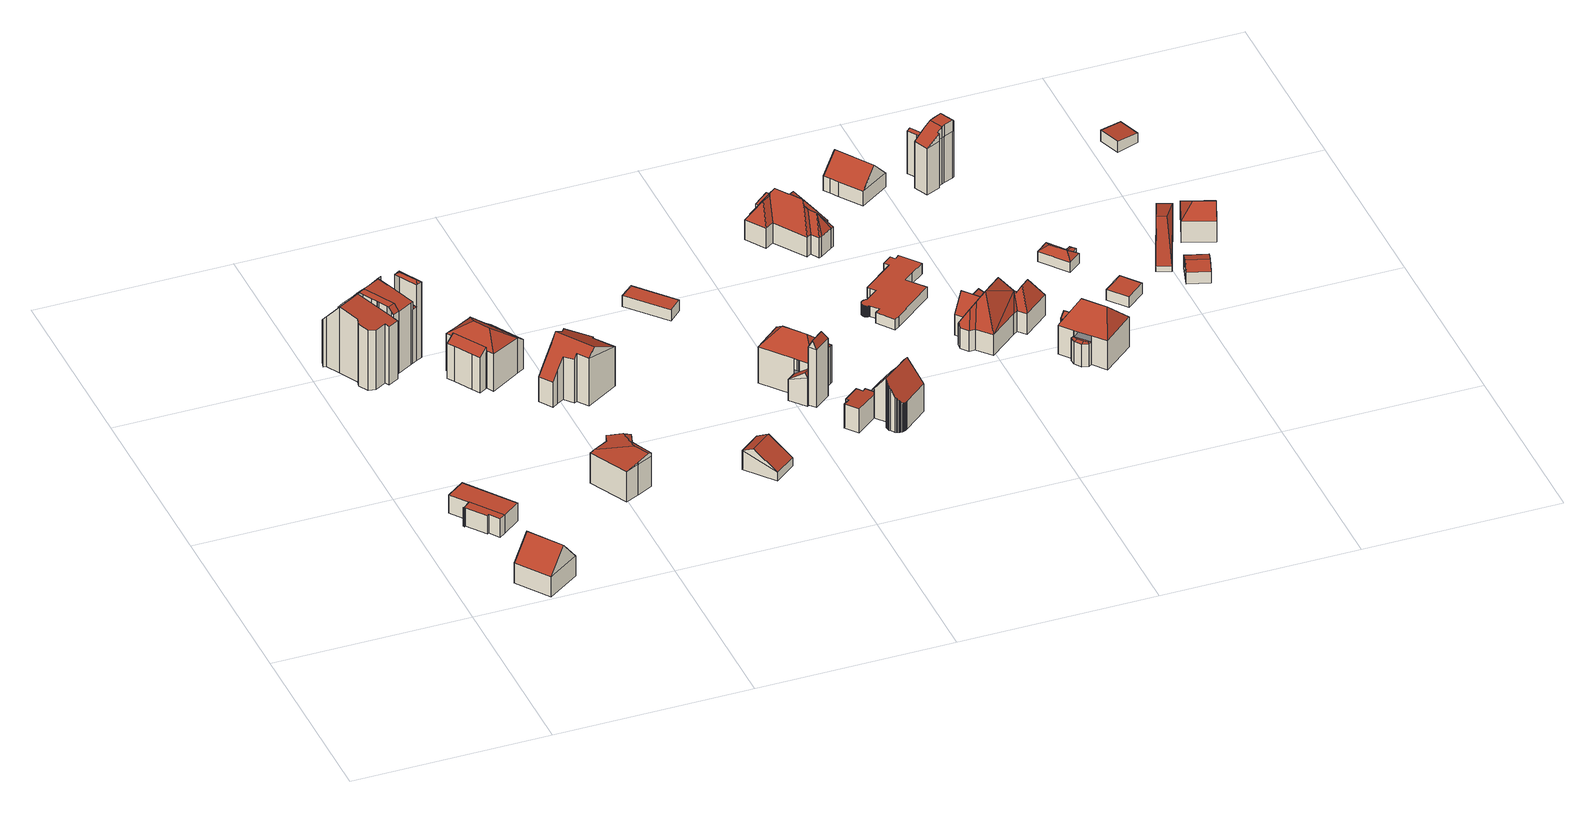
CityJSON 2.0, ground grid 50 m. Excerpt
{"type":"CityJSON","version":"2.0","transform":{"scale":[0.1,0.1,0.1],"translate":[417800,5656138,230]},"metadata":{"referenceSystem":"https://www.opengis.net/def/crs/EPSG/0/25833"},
"CityObjects":{
"building1":{"type":"Building","attributes":{"Dachtyp_tdc":"tdcGableRoof","Gemeindeschluessel":14612000,"Dachneigung":50.01,"QualitaetDacherkennung":74,"Geometrietyp2DReferenz":"3000","measuredHeight":11.68,"function":"31001_9998","roofType":"3100"},"geometry":[{"type":"Solid","lod":"2","boundaries":[[[[0,1,2,3]],[[1,4,5,2]],[[4,6,7,5]],[[6,0,3,7]],[[4,1,8]],[[0,6,9]],[[1,0,9,8]],[[6,4,8,9]],[[3,2,5,7]]]],"semantics":{"surfaces":[{"type":"WallSurface"},{"type":"RoofSurface"},{"type":"GroundSurface"}],"values":[[0,0,0,0,0,0,1,1,2]]}}]},
"building2":{"type":"Building","attributes":{"Gemeindeschluessel":14612000,"Geometrietyp2DReferenz":"3000","function":"31001_9998","roofType":"9999"},"children":["building2-1","building2-2"]},
"building2-1":{"type":"BuildingPart","attributes":{"Dachtyp_tdc":"tdcPolyFlatRoof","Dachneigung":0,"QualitaetDacherkennung":63,"Geometrietyp2DReferenz":"3000","measuredHeight":5.18,"roofType":"1000"},"parents":["building2"],"geometry":[{"type":"MultiSurface","lod":"2","boundaries":[[[10,11,12,13,14]],[[11,15,16,12]],[[15,17,18,16]],[[17,19,20,18]],[[19,21,22,20]],[[21,23,24,22]],[[23,25,26,24]],[[25,27,28,29,26]],[[27,25,23,21,19,17,15,11,10]],[[13,12,16,18,20,22,24,26,29]]],"semantics":{"surfaces":[{"type":"WallSurface"},{"type":"RoofSurface"},{"type":"GroundSurface"}],"values":[0,0,0,0,0,0,0,0,1,2]}}]},
"building2-2":{"type":"BuildingPart","attributes":{"Dachtyp_tdc":"tdcPolyFlatRoof","Dachneigung":0,"QualitaetDacherkennung":83,"Geometrietyp2DReferenz":"3000","measuredHeight":5.07,"roofType":"1000"},"parents":["building2"],"geometry":[{"type":"MultiSurface","lod":"2","boundaries":[[[30,31,32,33]],[[31,34,35,32]],[[34,14,13,35]],[[28,30,33,29]],[[28,14,34,31,30]],[[33,32,35,13,29]]],"semantics":{"surfaces":[{"type":"WallSurface"},{"type":"RoofSurface"},{"type":"GroundSurface"}],"values":[0,0,0,0,1,2]}}]},
"building3":{"type":"Building","attributes":{"Gemeindeschluessel":14612000,"Geometrietyp2DReferenz":"3000","function":"31001_9998","roofType":"9999"},"children":["building3-1","building3-2","building3-3","building3-4","building3-5","building3-6"]},
"building3-1":{"type":"BuildingPart","attributes":{"Dachtyp_tdc":"tdcFreeFormRoof","Dachneigung":29.52,"QualitaetDacherkennung":3,"Geometrietyp2DReferenz":"3000","measuredHeight":21.89,"roofType":"5000"},"parents":["building3"],"geometry":[{"type":"MultiSurface","lod":"2","boundaries":[[[36,37,38]],[[39,36,38,40]],[[41,42,43,44]],[[38,37,42,41,45]],[[37,46,43,42]],[[46,40,47,44,43]],[[39,40,46]],[[36,39,46,37]]],"semantics":{"surfaces":[{"type":"RoofSurface"},{"type":"GroundSurface"},{"type":"WallSurface"}],"values":[0,0,1,2,2,2,0,0]}}]},
"building3-2":{"type":"BuildingPart","attributes":{"Dachtyp_tdc":"tdcPolyFlatRoof","Dachneigung":50.04,"QualitaetDacherkennung":40,"Geometrietyp2DReferenz":"3000","measuredHeight":19.08,"roofType":"2100"},"parents":["building3"],"geometry":[{"type":"MultiSurface","lod":"2","boundaries":[[[48,49,50,51]],[[49,52,53,50]],[[52,54,55,56,53]],[[57,48,51,58]],[[57,59,54,52,49,48]],[[51,50,53,56,58]]],"semantics":{"surfaces":[{"type":"WallSurface"},{"type":"RoofSurface"},{"type":"GroundSurface"}],"values":[0,0,0,0,1,2]}}]},
"building3-3":{"type":"BuildingPart","attributes":{"Dachtyp_tdc":"tdcFreeFormRoof","Dachneigung":45.01,"QualitaetDacherkennung":8,"Geometrietyp2DReferenz":"3000","measuredHeight":15.94,"roofType":"5000"},"parents":["building3"],"geometry":[{"type":"MultiSurface","lod":"2","boundaries":[[[60,61,62,63]],[[47,64,65,44]],[[66,64,47]],[[67,66,47,45,61]],[[67,61,60]],[[66,67,60,64]],[[63,62,41,44,65]]],"semantics":{"surfaces":[{"type":"WallSurface"},{"type":"RoofSurface"},{"type":"GroundSurface"}],"values":[0,0,1,1,0,1,2]}}]},
"building3-4":{"type":"BuildingPart","attributes":{"Dachtyp_tdc":"tdcCutGableRoof","Dachneigung":0.302,"QualitaetDacherkennung":52,"Geometrietyp2DReferenz":"3000","measuredHeight":19.24,"roofType":"9999"},"parents":["building3"],"geometry":[{"type":"MultiSurface","lod":"2","boundaries":[[[68,69,70,71,72,73]],[[74,75,76,77]],[[69,68,78,79]],[[75,74,80,81,82,83]],[[81,79,78,84,85,82]],[[72,71,86,77,76,87]]],"semantics":{"surfaces":[{"type":"WallSurface"},{"type":"RoofSurface"},{"type":"GroundSurface"}],"values":[0,0,1,1,1,2]}}]},
"building3-5":{"type":"BuildingPart","attributes":{"Dachtyp_tdc":"tdcGableRoof","Dachneigung":10.69,"QualitaetDacherkennung":29,"Geometrietyp2DReferenz":"3000","measuredHeight":19.34,"roofType":"3100"},"parents":["building3"],"geometry":[{"type":"MultiSurface","lod":"2","boundaries":[[[88,89,90,91]],[[89,92,57,58,90]],[[55,93,94,56]],[[93,95,60,63,94]],[[96,97,98,65,64]],[[97,73,72,98]],[[99,100,101,76,75]],[[100,88,91,101]],[[102,84,103,73,97,96,95,93]],[[93,55,59,92,89,88,100,99,83,82,102]],[[91,90,58,56,94,63,65,98,72,87,76,101]]],"semantics":{"surfaces":[{"type":"WallSurface"},{"type":"RoofSurface"},{"type":"GroundSurface"}],"values":[0,0,0,0,0,0,0,0,1,1,2]}}]},
"building3-6":{"type":"BuildingPart","attributes":{"Dachtyp_tdc":"tdcFreeFormRoof","Dachneigung":10.78,"QualitaetDacherkennung":25,"Geometrietyp2DReferenz":"3000","measuredHeight":18.68,"roofType":"5000"},"parents":["building3"],"geometry":[{"type":"MultiSurface","lod":"2","boundaries":[[[104,80,74,105,106,107,108,109]],[[110,111,77,86,71,112,113,114,115,116,117,118,119,120,121]],[[106,105,111,110]],[[105,74,77,111]],[[70,122,112,71]],[[122,123,113,112]],[[123,124,114,113]],[[124,125,115,114]],[[125,126,116,115]],[[126,127,117,116]],[[127,128,118,117]],[[128,109,119,118]],[[109,108,120,119]],[[108,107,121,120]],[[107,106,110,121]],[[109,128,127,126,125,124,123,122,70,129,104]]],"semantics":{"surfaces":[{"type":"RoofSurface"},{"type":"GroundSurface"},{"type":"WallSurface"}],"values":[0,1,2,2,2,2,2,2,2,2,2,2,2,2,2,0]}}]},
"building4":{"type":"Building","attributes":{"Dachtyp_tdc":"tdcFreeFormRoof","Gemeindeschluessel":14612000,"Dachneigung":10.09,"QualitaetDacherkennung":18,"Geometrietyp2DReferenz":"3000","measuredHeight":9.84,"function":"31001_9998","roofType":"5000"},"geometry":[{"type":"Solid","lod":"2","boundaries":[[[[130,131,132,133]],[[131,134,135,132]],[[134,136,137,135]],[[136,138,139,137]],[[138,140,141,139]],[[140,142,143,141]],[[142,144,145,143]],[[144,146,147,145]],[[146,130,133,147]],[[148,149,150,151,152]],[[150,130,146,153,154,151]],[[154,155,156,157,158,152,151]],[[134,148,152,158,136]],[[136,158,157,138]],[[138,157,156,140]],[[142,155,154,153,144]],[[140,156,155,142]],[[144,153,146]],[[131,149,148,134]],[[130,150,149,131]],[[133,132,135,137,139,141,143,145,147]]]],"semantics":{"surfaces":[{"type":"WallSurface"},{"type":"RoofSurface"},{"type":"GroundSurface"}],"values":[[0,0,0,0,0,0,0,0,0,1,1,1,0,0,0,0,0,0,0,0,2]]}}]},
"building5":{"type":"Building","attributes":{"Gemeindeschluessel":14612000,"Geometrietyp2DReferenz":"3000","function":"31001_9998","roofType":"9999"},"children":["building5-1","building5-2","building5-3"]},
"building5-1":{"type":"BuildingPart","attributes":{"Dachtyp_tdc":"tdcPolyFlatRoof","Dachneigung":33.54,"QualitaetDacherkennung":52,"Geometrietyp2DReferenz":"3000","measuredHeight":11.48,"roofType":"2100"},"parents":["building5"],"geometry":[{"type":"MultiSurface","lod":"2","boundaries":[[[159,160,161]],[[162,163,164,165,166]],[[163,167,168,164]],[[167,169,170,168]],[[169,171,172,170]],[[171,159,161,172]],[[171,169,167,163,162,159]],[[161,165,164,168,170,172]]],"semantics":{"surfaces":[{"type":"WallSurface"},{"type":"RoofSurface"},{"type":"GroundSurface"}],"values":[0,0,0,0,0,0,1,2]}}]},
"building5-2":{"type":"BuildingPart","attributes":{"Dachtyp_tdc":"tdcPolyFlatRoof","Dachneigung":35.98,"QualitaetDacherkennung":62,"Geometrietyp2DReferenz":"3000","measuredHeight":9.95,"roofType":"2100"},"parents":["building5"],"geometry":[{"type":"MultiSurface","lod":"2","boundaries":[[[173,174,175,176]],[[177,178,179,180]],[[177,173,176,178]],[[177,180,174,173]],[[176,175,179,178]]],"semantics":{"surfaces":[{"type":"WallSurface"},{"type":"RoofSurface"},{"type":"GroundSurface"}],"values":[0,0,0,1,2]}}]},
"building5-3":{"type":"BuildingPart","attributes":{"Dachtyp_tdc":"tdcHipRoof","Dachneigung":35.48,"QualitaetDacherkennung":57,"Geometrietyp2DReferenz":"3000","measuredHeight":13.14,"roofType":"3200"},"parents":["building5"],"geometry":[{"type":"MultiSurface","lod":"2","boundaries":[[[160,181,182,161]],[[181,183,184,182]],[[183,185,186,184]],[[185,187,188,186]],[[187,189,190,188]],[[189,191,192,190]],[[191,180,179,192]],[[174,193,194,175]],[[193,195,196,194]],[[195,166,165,196]],[[193,174,197]],[[189,187,185,183,181,198]],[[174,180,191,189,198,197]],[[181,160,166,195,193,197,198]],[[161,182,184,186,188,190,192,179,175,194,196,165]]],"semantics":{"surfaces":[{"type":"WallSurface"},{"type":"RoofSurface"},{"type":"GroundSurface"}],"values":[0,0,0,0,0,0,0,0,0,0,1,1,1,1,2]}}]},
"building6":{"type":"Building","attributes":{"Dachtyp_tdc":"tdcFreeFormRoof","Gemeindeschluessel":14612000,"Dachneigung":29.82,"QualitaetDacherkennung":11,"Geometrietyp2DReferenz":"3000","measuredHeight":15.78,"function":"31001_9998","roofType":"5000"},"geometry":[{"type":"Solid","lod":"2","boundaries":[[[[199,200,201,202]],[[200,203,204,201]],[[203,205,206,204]],[[205,207,208,206]],[[207,209,210,208]],[[209,211,212,210]],[[211,213,214,212]],[[213,215,216,214]],[[215,217,218,216]],[[217,219,220,218]],[[219,221,222,220]],[[221,223,224,222]],[[223,225,226,224]],[[225,199,202,226]],[[217,215,227,228,203,200,199,225,223,221,219]],[[211,209,207,205,228,227,213]],[[205,203,228]],[[215,213,227]],[[202,201,204,206,208,210,212,214,216,218,220,222,224,226]]]],"semantics":{"surfaces":[{"type":"WallSurface"},{"type":"RoofSurface"},{"type":"GroundSurface"}],"values":[[0,0,0,0,0,0,0,0,0,0,0,0,0,0,1,1,0,0,2]]}}]},
"building7":{"type":"Building","attributes":{"Dachtyp_tdc":"tdcGableRoof","Gemeindeschluessel":14612000,"Dachneigung":35.8,"QualitaetDacherkennung":3,"Geometrietyp2DReferenz":"3000","measuredHeight":7.06,"function":"31001_9998","roofType":"3100"},"geometry":[{"type":"Solid","lod":"2","boundaries":[[[[229,230,231,232]],[[230,233,234,231]],[[233,235,236,234]],[[235,229,232,236]],[[233,230,237]],[[229,235,238]],[[230,229,238,237]],[[235,233,237,238]],[[232,231,234,236]]]],"semantics":{"surfaces":[{"type":"WallSurface"},{"type":"RoofSurface"},{"type":"GroundSurface"}],"values":[[0,0,0,0,0,0,1,1,2]]}}]},
"building8":{"type":"Building","attributes":{"Dachtyp_tdc":"tdcPolyFlatRoof","Gemeindeschluessel":14612000,"Dachneigung":0,"QualitaetDacherkennung":47,"Geometrietyp2DReferenz":"3000","measuredHeight":3.08,"function":"31001_9998","roofType":"1000"},"geometry":[{"type":"Solid","lod":"2","boundaries":[[[[239,240,241,242]],[[240,243,244,241]],[[243,245,246,244]],[[245,239,242,246]],[[245,243,240,239]],[[242,241,244,246]]]],"semantics":{"surfaces":[{"type":"WallSurface"},{"type":"RoofSurface"},{"type":"GroundSurface"}],"values":[[0,0,0,0,1,2]]}}]},
"building9":{"type":"Building","attributes":{"Dachtyp_tdc":"tdcFreeFormRoof","Gemeindeschluessel":14612000,"Dachneigung":64.89,"QualitaetDacherkennung":15,"Geometrietyp2DReferenz":"3000","measuredHeight":18.65,"function":"31001_9998","roofType":"5000"},"geometry":[{"type":"Solid","lod":"2","boundaries":[[[[247,248,249,250]],[[248,251,252,249]],[[251,253,254,252]],[[253,255,256,254]],[[255,247,250,256]],[[257,258,255,253]],[[257,253,251]],[[251,258,257]],[[248,258,251]],[[258,248,247]],[[258,247,255]],[[250,249,252,254,256]]]],"semantics":{"surfaces":[{"type":"WallSurface"},{"type":"RoofSurface"},{"type":"GroundSurface"}],"values":[[0,0,0,0,0,1,1,1,1,1,0,2]]}}]},
"building10":{"type":"Building","attributes":{"Gemeindeschluessel":14612000,"Geometrietyp2DReferenz":"3000","function":"31001_9998","roofType":"9999"},"children":["building10-1","building10-2"]},
"building10-1":{"type":"BuildingPart","attributes":{"Dachtyp_tdc":"tdcHipRoof","Dachneigung":44.1,"QualitaetDacherkennung":68,"Geometrietyp2DReferenz":"3000","measuredHeight":14.63,"roofType":"3200"},"parents":["building10"],"geometry":[{"type":"MultiSurface","lod":"2","boundaries":[[[259,260,261,262]],[[260,263,264,261]],[[263,265,266,264]],[[265,267,268,266]],[[267,269,270,268]],[[269,271,272,270]],[[271,273,274,272]],[[273,275,276,274]],[[275,277,278,276]],[[277,279,280,278]],[[279,281,282,280]],[[281,283,284,282]],[[283,285,286,284]],[[285,287,288,289,286]],[[290,291,292]],[[290,259,262,291]],[[287,285,283,281,279,293]],[[265,263,260,259,294]],[[279,277,275,273,271,269,267,265,294,293]],[[259,290,287,293,294]],[[262,261,264,266,268,270,272,274,276,278,280,282,284,286,289,291]]],"semantics":{"surfaces":[{"type":"WallSurface"},{"type":"RoofSurface"},{"type":"GroundSurface"}],"values":[0,0,0,0,0,0,0,0,0,0,0,0,0,0,0,0,1,1,1,1,2]}}]},
"building10-2":{"type":"BuildingPart","attributes":{"Dachtyp_tdc":"tdcGableRoof","Dachneigung":36.06,"QualitaetDacherkennung":8,"Geometrietyp2DReferenz":"3000","measuredHeight":9.2,"roofType":"3100"},"parents":["building10"],"geometry":[{"type":"MultiSurface","lod":"2","boundaries":[[[288,295,296,289]],[[295,297,298,296]],[[297,299,300,298]],[[299,292,291,300]],[[292,299,301,302]],[[297,295,288,302,301]],[[301,299,297]],[[291,289,296,298,300]]],"semantics":{"surfaces":[{"type":"WallSurface"},{"type":"RoofSurface"},{"type":"GroundSurface"}],"values":[0,0,0,0,1,1,0,2]}}]},
"building11":{"type":"Building","attributes":{"Dachtyp_tdc":"tdcPolyFlatRoof","Gemeindeschluessel":14612000,"Dachneigung":3.1,"QualitaetDacherkennung":59,"Geometrietyp2DReferenz":"3000","measuredHeight":6.8,"function":"31001_9998","roofType":"2100"},"geometry":[{"type":"Solid","lod":"2","boundaries":[[[[303,304,305,306]],[[304,307,308,305]],[[307,309,310,308]],[[309,311,312,310]],[[311,313,314,312]],[[313,315,316,314]],[[315,317,318,316]],[[317,319,320,318]],[[319,321,322,320]],[[321,303,306,322]],[[321,319,317,315,313,311,309,307,304,303]],[[306,305,308,310,312,314,316,318,320,322]]]],"semantics":{"surfaces":[{"type":"WallSurface"},{"type":"RoofSurface"},{"type":"GroundSurface"}],"values":[[0,0,0,0,0,0,0,0,0,0,1,2]]}}]},
"building12":{"type":"Building","attributes":{"Dachtyp_tdc":"tdcFreeFormRoof","Gemeindeschluessel":14612000,"Dachneigung":53.21,"QualitaetDacherkennung":50,"Geometrietyp2DReferenz":"3000","measuredHeight":13.73,"function":"31001_9998","roofType":"5000"},"geometry":[{"type":"Solid","lod":"2","boundaries":[[[[323,324,325,326]],[[324,327,328,325]],[[327,329,330,328]],[[329,331,332,330]],[[331,333,334,332]],[[333,335,336,334]],[[335,337,338,336]],[[337,339,340,338]],[[339,341,342,340]],[[341,343,344,342]],[[343,345,346,344]],[[345,347,348,346]],[[347,349,350,348]],[[349,351,352,350]],[[351,353,354,352]],[[353,355,356,354]],[[355,357,358,356]],[[357,359,360,358]],[[359,361,362,360]],[[361,363,364,362]],[[363,365,366,364]],[[365,367,368,366]],[[367,369,370,368]],[[369,371,372,370]],[[371,373,374,372]],[[373,375,376,374]],[[375,377,378,376]],[[377,379,380,378]],[[379,381,382,380]],[[381,383,320,382]],[[383,384,316,320]],[[384,385,314,316]],[[385,386,387,314]],[[386,388,389,387]],[[388,390,391,389]],[[390,392,393,391]],[[392,394,395,393]],[[394,396,397,395]],[[396,398,399,397]],[[398,400,401,399]],[[400,402,403,401]],[[402,404,405,403]],[[404,406,407,405]],[[406,408,409,407]],[[408,410,411,409]],[[410,412,413,411]],[[412,414,415,413]],[[414,323,326,415]],[[416,392,390,388,386,385,384,383,381,379,377,375,373,371,369,367,365,363,361]],[[396,394,416,361,359,357,355,353,351,349,347,345,343,341,339,337,335,333,331,329,327,324,323,414,412,410,408,406,404,402,400,398]],[[394,392,416]],[[326,325,328,330,332,334,336,338,340,342,344,346,348,350,352,354,356,358,360,362,364,366,368,370,372,374,376,378,380,382,320,316,314,387,389,391,393,395,397,399,401,403,405,407,409,411,413,415]]]],"semantics":{"surfaces":[{"type":"WallSurface"},{"type":"RoofSurface"},{"type":"GroundSurface"}],"values":[[0,0,0,0,0,0,0,0,0,0,0,0,0,0,0,0,0,0,0,0,0,0,0,0,0,0,0,0,0,0,0,0,0,0,0,0,0,0,0,0,0,0,0,0,0,0,0,0,1,1,0,2]]}}]},
"building13":{"type":"Building","attributes":{"Dachtyp_tdc":"tdcFreeFormRoof","Gemeindeschluessel":14612000,"Dachneigung":58.13,"QualitaetDacherkennung":22,"Geometrietyp2DReferenz":"3000","measuredHeight":12.14,"function":"31001_9998","roofType":"5000"},"geometry":[{"type":"Solid","lod":"2","boundaries":[[[[417,418,419,420]],[[418,421,422,419]],[[421,423,424,422]],[[423,425,426,424]],[[427,423,421]],[[428,429,430,427,421,418]],[[431,432,433,434,435,428,418,417]],[[436,431,417,437]],[[438,436,437,439]],[[440,438,439]],[[441,438,440]],[[438,441,442]],[[431,436,438,442,443]],[[432,431,443,444]],[[445,433,432,444,446]],[[447,448,445,446,449]],[[447,449,450]],[[451,452,453]],[[451,454,452]],[[451,452,450,454]],[[448,450,452,451]],[[450,448,447]],[[445,434,433]],[[451,445,448]],[[455,445,451]],[[455,434,445]],[[434,455,456]],[[457,458,459]],[[460,458,457]],[[461,458,460]],[[461,456,458]],[[435,456,461]],[[456,435,434]],[[457,459,462]],[[463,460,457,462,464]],[[465,463,464,466]],[[465,466,467]],[[461,460,463,465,467,468]],[[429,428,435,461,468,469]],[[430,429,469,425]],[[427,430,425,423]],[[426,470,471,472,473,474,475,476,477,478,479,480,481,482,483,484,485,486,487,488,489,490,491,492,493,420,419,422,424]],[[425,469,470,426]],[[469,468,471,470]],[[468,467,472,471]],[[467,466,473,472]],[[466,464,474,473]],[[464,462,475,474]],[[462,459,476,475]],[[459,458,477,476]],[[458,456,478,477]],[[456,455,479,478]],[[455,451,480,479]],[[451,453,481,480]],[[453,452,482,481]],[[452,454,483,482]],[[454,450,484,483]],[[450,449,485,484]],[[449,446,486,485]],[[446,444,487,486]],[[444,443,488,487]],[[443,442,489,488]],[[442,441,490,489]],[[441,440,491,490]],[[440,439,492,491]],[[439,437,493,492]],[[437,417,420,493]]]],"semantics":{"surfaces":[{"type":"WallSurface"},{"type":"RoofSurface"},{"type":"GroundSurface"}],"values":[[0,0,0,0,1,1,1,1,1,1,1,1,1,1,1,1,1,1,1,1,1,1,1,1,1,1,1,1,1,1,1,1,1,1,1,1,1,1,1,1,1,2,0,0,0,0,0,0,0,0,0,0,0,0,0,0,0,0,0,0,0,0,0,0,0,0,0]]}}]},
"building14":{"type":"Building","attributes":{"Dachtyp_tdc":"tdcPolyFlatRoof","Gemeindeschluessel":14612000,"Dachneigung":0,"QualitaetDacherkennung":0,"Geometrietyp2DReferenz":"3000","BezugspunktDach":"2000","measuredHeight":3,"function":"31001_9998"},"geometry":[{"type":"MultiSurface","lod":"2","boundaries":[[[494,495,496,497,498,499,500,501,502,503,504,505,506,507,508,509,510,511,512,513,514,515,516,517,518,519,520,521,522,523,524,525,526,527,528,529,530,531,532,533,534,535,536,537,538,539,540,541,542,543,544,545,546,547,548,549,550,551,552,553,554,555,556,557,558,559]],[[559,558,560,561]],[[558,557,562,560]],[[557,556,563,562]],[[556,555,564,563]],[[555,554,565,564]],[[554,553,566,565]],[[553,552,567,566]],[[552,551,568,567]],[[551,550,569,568]],[[550,549,570,569]],[[549,548,571,570]],[[548,547,572,571]],[[547,546,573,572]],[[546,545,574,573]],[[545,544,575,574]],[[544,543,576,575]],[[543,542,577,576]],[[542,541,578,577]],[[541,540,579,578]],[[540,539,580,579]],[[539,538,581,580]],[[538,537,582,581]],[[537,536,583,582]],[[536,535,584,583]],[[535,534,585,584]],[[534,533,586,585]],[[533,532,587,586]],[[532,531,588,587]],[[531,530,589,588]],[[524,523,590,591]],[[523,522,592,590]],[[522,521,593,592]],[[521,520,594,593]],[[520,519,595,594]],[[519,518,596,595]],[[518,517,597,596]],[[517,516,598,597]],[[516,515,599,598]],[[515,514,600,599]],[[514,513,601,600]],[[513,512,602,601]],[[512,511,603,602]],[[511,510,604,603]],[[510,509,605,604]],[[509,508,606,605]],[[508,507,607,606]],[[507,506,608,607]],[[506,505,609,608]],[[505,504,610,609]],[[504,503,611,610]],[[503,502,612,611]],[[502,501,613,612]],[[501,500,614,613]],[[500,499,615,614]],[[499,498,616,615]],[[498,497,617,616]],[[497,496,618,617]],[[496,495,619,618]],[[495,494,620,619]],[[494,559,561,620]],[[530,529,621,589]],[[529,528,622,621]],[[528,527,623,622]],[[527,526,624,623]],[[526,525,625,624]],[[525,524,591,625]],[[561,560,562,563,564,565,566,567,568,569,570,571,572,573,574,575,576,577,578,579,580,581,582,583,584,585,586,587,588,589,621,622,623,624,625,591,590,592,593,594,595,596,597,598,599,600,601,602,603,604,605,606,607,608,609,610,611,612,613,614,615,616,617,618,619,620]]],"semantics":{"surfaces":[{"type":"RoofSurface"},{"type":"WallSurface"},{"type":"GroundSurface"}],"values":[0,1,1,1,1,1,1,1,1,1,1,1,1,1,1,1,1,1,1,1,1,1,1,1,1,1,1,1,1,1,1,1,1,1,1,1,1,1,1,1,1,1,1,1,1,1,1,1,1,1,1,1,1,1,1,1,1,1,1,1,1,1,1,1,1,1,1,2]}}]},
"building15":{"type":"Building","attributes":{"Dachtyp_tdc":"tdcPolyFlatRoof","Gemeindeschluessel":14612000,"Dachneigung":20.79,"QualitaetDacherkennung":19,"Geometrietyp2DReferenz":"3000","measuredHeight":5.44,"function":"31001_9998","roofType":"2100"},"geometry":[{"type":"Solid","lod":"2","boundaries":[[[[626,627,628,629]],[[627,630,631,628]],[[630,632,633,631]],[[632,634,635,633]],[[634,626,629,635]],[[634,632,630,627,626]],[[629,628,631,633,635]]]],"semantics":{"surfaces":[{"type":"WallSurface"},{"type":"RoofSurface"},{"type":"GroundSurface"}],"values":[[0,0,0,0,0,1,2]]}}]},
"building16":{"type":"Building","attributes":{"Dachtyp_tdc":"tdcFreeFormRoof","Gemeindeschluessel":14612000,"Dachneigung":59.94,"QualitaetDacherkennung":10,"Geometrietyp2DReferenz":"3000","measuredHeight":13.87,"function":"31001_9998","roofType":"5000"},"geometry":[{"type":"Solid","lod":"2","boundaries":[[[[636,637,638,639]],[[637,640,641,638]],[[640,642,643,641]],[[642,644,645,643]],[[644,646,647,645]],[[646,648,649,647]],[[648,650,651,649]],[[650,652,653,651]],[[652,654,655,653]],[[654,656,657,655]],[[656,658,659,657]],[[658,660,661,659]],[[660,662,663,661]],[[662,664,665,663]],[[664,666,667,665]],[[666,668,669,667]],[[668,670,671,669]],[[670,636,639,671]],[[672,673,674]],[[670,673,672]],[[668,673,670]],[[666,673,668]],[[673,666,664]],[[664,662,675,676,677,673]],[[675,660,658,676]],[[678,679,680,677,676,658,656]],[[679,678,654,652]],[[680,679,652,650]],[[674,673,677,680,650,648]],[[674,681,672]],[[648,681,674]],[[646,681,648]],[[681,646,644]],[[682,683,681,644,642]],[[684,682,642,640]],[[684,640,637]],[[683,682,684,637,636]],[[660,675,662]],[[654,678,656]],[[639,638,641,643,645,647,649,651,653,655,657,659,661,663,665,667,669,671]],[[672,681,683,636,670]]]],"semantics":{"surfaces":[{"type":"WallSurface"},{"type":"RoofSurface"},{"type":"GroundSurface"}],"values":[[0,0,0,0,0,0,0,0,0,0,0,0,0,0,0,0,0,0,1,1,1,1,1,1,1,1,1,1,1,1,1,1,1,1,1,1,1,0,0,2,1]]}}]},
"building17":{"type":"Building","attributes":{"Dachtyp_tdc":"tdcFreeFormRoof","Gemeindeschluessel":14612000,"Dachneigung":46.88,"QualitaetDacherkennung":76,"Geometrietyp2DReferenz":"3000","measuredHeight":8.96,"function":"31001_9998","roofType":"5000"},"geometry":[{"type":"Solid","lod":"2","boundaries":[[[[685,686,687,688]],[[686,689,690,687]],[[689,691,692,690]],[[691,693,694,692]],[[693,695,696,694]],[[695,697,698,696]],[[697,685,688,698]],[[699,695,693,700]],[[697,699,700,691,689,686,685]],[[697,695,699]],[[693,691,700]],[[688,687,690,692,694,696,698]]]],"semantics":{"surfaces":[{"type":"WallSurface"},{"type":"RoofSurface"},{"type":"GroundSurface"}],"values":[[0,0,0,0,0,0,0,1,1,0,0,2]]}}]},
"building18":{"type":"Building","attributes":{"Gemeindeschluessel":14612000,"Geometrietyp2DReferenz":"3000","function":"31001_9998","roofType":"9999"},"children":["building18-1","building18-2","building18-3"]},
"building18-1":{"type":"BuildingPart","attributes":{"Dachtyp_tdc":"tdcHipRoof","Dachneigung":44.1,"QualitaetDacherkennung":76,"Geometrietyp2DReferenz":"3000","measuredHeight":13.36,"roofType":"3200"},"parents":["building18"],"geometry":[{"type":"MultiSurface","lod":"2","boundaries":[[[701,702,703,704]],[[702,705,706,703]],[[705,707,708,706]],[[707,709,710,708]],[[711,712,713,714,715]],[[712,716,717,713]],[[716,718,719,717]],[[718,720,721,719]],[[720,722,723,724,721]],[[701,704,725]],[[720,718,726]],[[716,712,711,709,707,705,702,727]],[[718,716,727,726]],[[702,701,722,720,726,727]],[[703,706,708,728,714,713,717,719,721,724,704]]],"semantics":{"surfaces":[{"type":"WallSurface"},{"type":"RoofSurface"},{"type":"GroundSurface"}],"values":[0,0,0,0,0,0,0,0,0,0,1,1,1,1,2]}}]},
"building18-2":{"type":"BuildingPart","attributes":{"Dachtyp_tdc":"tdcGableRoof","Dachneigung":61.35,"QualitaetDacherkennung":10,"Geometrietyp2DReferenz":"3000","measuredHeight":7.7,"roofType":"3100"},"parents":["building18"],"geometry":[{"type":"MultiSurface","lod":"2","boundaries":[[[729,730,731,732]],[[730,733,734,731]],[[733,735,736,734]],[[735,737,738,736]],[[737,739,713,738]],[[739,715,714,713]],[[710,729,732,708]],[[740,715,739,737,735]],[[735,733,730,729,710,740]],[[732,731,734,736,738,713,714,728,708]]],"semantics":{"surfaces":[{"type":"WallSurface"},{"type":"RoofSurface"},{"type":"GroundSurface"}],"values":[0,0,0,0,0,0,0,1,1,2]}}]},
"building18-3":{"type":"BuildingPart","attributes":{"Dachtyp_tdc":"tdcFreeFormRoof","Dachneigung":22.57,"QualitaetDacherkennung":18,"Geometrietyp2DReferenz":"3000","measuredHeight":6.74,"roofType":"5000"},"parents":["building18"],"geometry":[{"type":"MultiSurface","lod":"2","boundaries":[[[723,741,742,724]],[[741,743,744,742]],[[743,745,746,744]],[[745,747,748,746]],[[747,725,704,748]],[[749,725,747]],[[750,749,747,745]],[[751,750,745,743]],[[752,751,743,741]],[[752,741,723]],[[749,750,751,752,723,725]],[[724,742,744,746,748,704]]],"semantics":{"surfaces":[{"type":"WallSurface"},{"type":"RoofSurface"},{"type":"GroundSurface"}],"values":[0,0,0,0,0,1,1,1,1,1,1,2]}}]},
"building19":{"type":"Building","attributes":{"Dachtyp_tdc":"tdcFreeFormRoof","Gemeindeschluessel":14612000,"Dachneigung":68.93,"QualitaetDacherkennung":4,"Geometrietyp2DReferenz":"3000","measuredHeight":12.35,"function":"31001_9998","roofType":"5000"},"geometry":[{"type":"Solid","lod":"2","boundaries":[[[[753,754,755,756]],[[754,757,758,755]],[[757,759,760,758]],[[759,761,762,760]],[[761,763,764,762]],[[763,765,766,764]],[[765,753,756,766]],[[757,754,767,768,759]],[[767,753,765,763,761,768]],[[754,753,767]],[[761,759,768]],[[756,755,758,760,762,764,766]]]],"semantics":{"surfaces":[{"type":"WallSurface"},{"type":"RoofSurface"},{"type":"GroundSurface"}],"values":[[0,0,0,0,0,0,0,1,1,0,0,2]]}}]},
"building20":{"type":"Building","attributes":{"Dachtyp_tdc":"tdcFreeFormRoof","Gemeindeschluessel":14612000,"Dachneigung":29.69,"QualitaetDacherkennung":3,"Geometrietyp2DReferenz":"3000","measuredHeight":16.39,"function":"31001_9998","roofType":"5000"},"geometry":[{"type":"Solid","lod":"2","boundaries":[[[[769,770,771,772]],[[770,773,774,771]],[[773,775,776,774]],[[775,777,778,776]],[[777,779,780,778]],[[779,781,782,780]],[[781,783,784,782]],[[783,785,786,784]],[[785,787,788,786]],[[787,789,790,788]],[[789,791,792,790]],[[791,769,772,792]],[[793,794,795,770,769,796,797]],[[798,799,800,801]],[[802,798,801,803,794,793]],[[773,795,794,803,775]],[[775,803,801,777]],[[785,802,793,787]],[[783,798,802,785]],[[777,801,800,779]],[[779,800,799,781]],[[781,799,798,783]],[[787,793,797,789]],[[789,797,796,791]],[[791,796,769]],[[770,795,773]],[[772,771,774,776,778,780,782,784,786,788,790,792]]]],"semantics":{"surfaces":[{"type":"WallSurface"},{"type":"RoofSurface"},{"type":"GroundSurface"}],"values":[[0,0,0,0,0,0,0,0,0,0,0,0,1,1,1,0,0,0,0,0,0,0,0,0,0,0,2]]}}]},
"building21":{"type":"Building","attributes":{"Dachtyp_tdc":"tdcFreeFormRoof","Gemeindeschluessel":14612000,"Dachneigung":34.77,"QualitaetDacherkennung":22,"Geometrietyp2DReferenz":"3000","measuredHeight":4.22,"function":"31001_9998","roofType":"5000"},"geometry":[{"type":"Solid","lod":"2","boundaries":[[[[804,805,806]],[[807,804,806,808]],[[809,810,811,812,813,814,815,816]],[[806,805,810,809]],[[805,817,811,810]],[[817,818,812,811]],[[818,819,813,812]],[[819,820,814,813]],[[820,821,815,814]],[[821,808,816,815]],[[808,806,809,816]],[[822,807,808,821]],[[823,822,821,820]],[[824,823,820,819]],[[824,819,818]],[[822,823,824,818,817]],[[804,807,822,817,805]]]],"semantics":{"surfaces":[{"type":"RoofSurface"},{"type":"GroundSurface"},{"type":"WallSurface"}],"values":[[0,0,1,2,2,2,2,2,2,2,2,0,0,0,0,0,0]]}}]},
"building22":{"type":"Building","attributes":{"Dachtyp_tdc":"tdcPolyFlatRoof","Gemeindeschluessel":14612000,"Dachneigung":0,"QualitaetDacherkennung":72,"Geometrietyp2DReferenz":"3000","measuredHeight":3.02,"function":"31001_9998","roofType":"1000"},"geometry":[{"type":"Solid","lod":"2","boundaries":[[[[825,826,827,828]],[[826,829,830,827]],[[829,831,832,830]],[[831,825,828,832]],[[831,829,826,825]],[[828,827,830,832]]]],"semantics":{"surfaces":[{"type":"WallSurface"},{"type":"RoofSurface"},{"type":"GroundSurface"}],"values":[[0,0,0,0,1,2]]}}]},
"building23":{"type":"Building","attributes":{"Dachtyp_tdc":"tdcGableRoof","Gemeindeschluessel":14612000,"Dachneigung":13.02,"QualitaetDacherkennung":74,"Geometrietyp2DReferenz":"3000","measuredHeight":4.06,"function":"31001_9998","roofType":"3100"},"geometry":[{"type":"Solid","lod":"2","boundaries":[[[[833,834,835,836]],[[834,837,838,835]],[[837,839,840,838]],[[839,833,836,840]],[[837,834,841]],[[833,839,842]],[[834,833,842,841]],[[839,837,841,842]],[[836,835,838,840]]]],"semantics":{"surfaces":[{"type":"WallSurface"},{"type":"RoofSurface"},{"type":"GroundSurface"}],"values":[[0,0,0,0,0,0,1,1,2]]}}]},
"building24":{"type":"Building","attributes":{"Dachtyp_tdc":"tdcHipAndGableRoof","Gemeindeschluessel":14612000,"Dachneigung":10.06,"QualitaetDacherkennung":39,"Geometrietyp2DReferenz":"3000","measuredHeight":4.19,"function":"31001_9998","roofType":"5000"},"geometry":[{"type":"Solid","lod":"2","boundaries":[[[[843,844,845,846]],[[844,847,848,845]],[[847,849,850,848]],[[849,843,846,850]],[[847,844,851]],[[843,849,852]],[[844,843,852,851]],[[849,847,851,852]],[[846,845,848,850]]]],"semantics":{"surfaces":[{"type":"WallSurface"},{"type":"RoofSurface"},{"type":"GroundSurface"}],"values":[[0,0,0,0,1,0,1,1,2]]}}]},
"building25":{"type":"Building","attributes":{"Dachtyp_tdc":"tdcHipAndGableRoof","Gemeindeschluessel":14612000,"Dachneigung":33.76,"QualitaetDacherkennung":54,"Geometrietyp2DReferenz":"3000","measuredHeight":8.79,"function":"31001_9998","roofType":"5000"},"geometry":[{"type":"Solid","lod":"2","boundaries":[[[[853,854,855,856]],[[854,857,858,855]],[[857,859,860,858]],[[859,861,862,860]],[[861,863,864,862]],[[863,865,866,864]],[[865,867,868,866]],[[867,853,856,868]],[[863,861,869]],[[861,859,857,869]],[[857,854,853,867,865,863,869]],[[856,855,858,860,862,864,866,868]]]],"semantics":{"surfaces":[{"type":"WallSurface"},{"type":"RoofSurface"},{"type":"GroundSurface"}],"values":[[0,0,0,0,0,0,0,0,1,1,1,2]]}}]},
"building26":{"type":"Building","attributes":{"Dachtyp_tdc":"tdcPolyFlatRoof","Gemeindeschluessel":14612000,"Dachneigung":3.76,"QualitaetDacherkennung":79,"Geometrietyp2DReferenz":"3000","measuredHeight":3.19,"function":"31001_9998","roofType":"2100"},"geometry":[{"type":"Solid","lod":"2","boundaries":[[[[870,871,872,873]],[[871,874,875,872]],[[874,876,877,875]],[[876,870,873,877]],[[876,874,871,870]],[[873,872,875,877]]]],"semantics":{"surfaces":[{"type":"WallSurface"},{"type":"RoofSurface"},{"type":"GroundSurface"}],"values":[[0,0,0,0,1,2]]}}]}
},
"vertices":[
[198,8,66],[139,91,66],[139,91,9],[198,8,9],[222,148,65],[222,148,9],[281,65,65],[281,65,9],[181,119,126],[239,36,126],
[178,250,85],[163,239,85],[163,239,33],[178,250,33],[178,250,84],[144,265,85],[144,265,33],[140,262,85],[140,262,33],[104,310,85],[104,310,33],[102,308,85],[102,308,33],[100,312,85],[100,312,33],[102,313,85],[102,313,33],[121,328,85],[121,328,84],[121,328,33],
[88,373,84],[134,406,84],[134,406,33],[88,373,33],[224,284,84],[224,284,33],
[198,961,292],[202,973,287],[187,964,287],[222,919,292],[219,907,287],[187,964,73],[202,973,73],[234,915,73],[219,907,73],[187,964,225],[234,915,287],[219,907,225],
[140,1046,199],[152,1023,230],[152,1023,73],[140,1046,73],[166,999,264],[166,999,73],[155,992,264],[155,992,261],[155,992,73],[128,1040,199],[128,1040,73],[143,1012,236],
[169,966,225],[182,974,225],[182,974,73],[169,966,73],[206,900,225],[206,900,73],[209,910,232],[175,970,232],
[162,875,248],[146,867,248],[146,867,240],[146,867,73],[162,875,73],[162,875,247],[68,1006,197],[84,1015,197],[84,1015,73],[68,1006,73],[155,887,265],[139,879,265],[74,996,211],[96,957,265],[112,965,265],[107,974,253],[115,959,265],[112,964,265],[94,959,73],[112,964,73],
[96,1045,180],[106,1027,202],[106,1027,73],[96,1045,73],[128,1040,202],[157,988,266],[157,988,73],[169,966,262],[206,900,247],[201,897,247],[201,897,73],[84,1015,202],[74,1032,180],[74,1032,73],[112,964,266],[161,876,247],
[94,959,260],[20,980,198],[15,981,192],[10,962,209],[17,961,214],[36,927,260],[15,981,73],[20,980,73],[152,856,73],[125,841,73],[119,852,73],[90,835,73],[72,839,73],[58,863,73],[62,879,73],[36,927,73],[17,961,73],[10,962,73],[152,856,237],[125,841,237],[119,852,240],[90,835,240],[72,839,242],[58,863,247],[62,879,249],[138,880,243],
[416,318,153],[467,343,153],[467,343,68],[416,318,68],[475,367,153],[475,367,68],[529,348,153],[529,348,68],[516,309,153],[516,309,68],[523,294,153],[523,294,68],[542,254,153],[542,254,68],[502,234,153],[502,234,68],[466,217,153],[466,217,68],[475,367,154],[467,343,156],[430,325,155],[514,290,166],[512,354,159],[502,234,160],[533,249,166],[542,254,163],[523,294,163],[516,309,163],[529,348,155],
[265,795,214],[265,795,204],[265,795,99],[315,713,214],[295,701,198],[295,701,99],[315,713,99],[315,713,204],[283,721,198],[283,721,99],[257,764,198],[257,764,99],[245,783,198],[245,783,99],
[422,753,183],[404,742,199],[404,742,99],[422,753,99],[373,834,183],[373,834,99],[355,824,99],[355,824,199],
[255,812,204],[255,812,99],[290,833,201],[290,833,99],[314,848,200],[314,848,99],[327,855,199],[327,855,99],[333,859,198],[333,859,99],[342,845,199],[342,845,99],[326,696,204],[326,696,99],[316,714,204],[316,714,99],[341,759,231],[317,799,231],
[407,619,170],[423,630,194],[423,630,100],[407,619,100],[449,647,234],[449,647,100],[486,672,242],[486,672,100],[503,706,223],[503,706,100],[565,677,203],[565,677,100],[558,663,211],[558,663,100],[593,612,211],[593,612,100],[509,559,235],[509,559,100],[489,588,235],[489,588,100],[482,583,224],[482,583,100],[463,606,220],[463,606,100],[445,595,194],[445,595,100],[430,585,170],[430,585,100],[524,568,257],[464,658,257],
[741,188,161],[793,231,160],[793,231,107],[741,188,107],[854,158,131],[854,158,107],[800,116,132],[800,116,107],[813,207,177],[760,164,177],
[776,725,192],[693,819,192],[693,819,161],[776,725,161],[726,847,192],[726,847,161],[808,754,192],[808,754,161],
[954,315,313],[971,328,313],[971,328,150],[954,315,150],[995,348,313],[995,348,150],[1009,331,313],[1009,331,150],[968,298,313],[968,298,150],[993,332,336],[961,306,336],
[880,441,249],[916,471,251],[916,471,147],[880,441,147],[945,494,252],[945,494,147],[946,495,252],[946,495,147],[980,454,252],[980,454,147],[982,451,252],[982,451,147],[984,449,252],[984,449,147],[999,430,252],[999,430,147],[1001,427,252],[1001,427,147],[1004,424,252],[1004,424,147],[1038,382,252],[1038,382,147],[1034,379,252],[1034,379,147],[1008,358,251],[1008,358,147],[995,348,250],[995,348,147],[971,328,249],[971,328,228],[971,328,147],[939,368,249],[939,368,147],[939,368,206],[981,389,293],[940,440,293],
[954,315,228],[954,315,147],[952,313,228],[952,313,147],[919,352,206],[919,352,147],[948,318,239],[967,333,239],
[997,198,219],[1013,210,218],[1013,210,151],[997,198,151],[1008,217,218],[1008,217,151],[1047,249,215],[1047,249,151],[1058,236,215],[1058,236,151],[1066,243,215],[1066,243,151],[1086,218,215],[1086,218,151],[1077,211,215],[1077,211,151],[1076,210,215],[1076,210,151],[1022,167,219],[1022,167,151],
[1116,135,233],[1113,135,235],[1113,135,151],[1116,135,151],[1112,135,237],[1112,135,151],[1110,135,238],[1110,135,151],[1108,136,241],[1108,136,151],[1105,137,243],[1105,137,151],[1104,137,245],[1104,137,151],[1103,138,247],[1103,138,151],[1100,139,250],[1100,139,151],[1092,149,268],[1092,149,151],[1090,151,271],[1090,151,151],[1090,153,273],[1090,153,151],[1089,154,275],[1089,154,151],[1089,155,276],[1089,155,151],[1088,158,279],[1088,158,151],[1088,160,282],[1088,160,151],[1088,161,283],[1088,161,151],[1088,163,285],[1088,163,151],[1088,165,286],[1088,165,151],[1088,167,288],[1088,167,151],[1089,169,286],[1089,169,151],[1089,170,285],[1089,170,151],[1090,172,284],[1090,172,151],[1091,173,283],[1091,173,151],[1092,175,282],[1092,175,151],[1093,177,282],[1093,177,151],[1094,178,282],[1094,178,151],[1096,179,281],[1096,179,151],[1097,180,281],[1097,180,151],[1099,181,282],[1099,181,151],[1076,210,233],[1086,218,233],[1066,243,191],[1117,283,191],[1117,283,151],[1137,259,233],[1137,259,151],[1146,246,253],[1146,246,151],[1158,233,278],[1158,233,151],[1191,191,229],[1191,191,151],[1130,142,229],[1130,142,151],[1129,141,229],[1129,141,151],[1128,140,228],[1128,140,151],[1126,139,229],[1126,139,151],[1125,138,229],[1125,138,151],[1123,137,229],[1123,137,151],[1122,137,230],[1122,137,151],[1121,136,230],[1121,136,151],[1119,136,231],[1119,136,151],[1117,135,232],[1117,135,151],[1163,226,288],
[1139,792,257],[1086,873,257],[1086,873,201],[1139,792,201],[1064,859,257],[1064,859,201],[1031,909,257],[1031,909,201],[1053,923,257],[1053,923,201],[1073,901,305],[1095,918,309],[1095,917,309],[1094,914,305],[1149,840,312],[1151,849,323],[1130,880,323],[1130,880,322],[1107,915,322],[1159,838,300],[1151,800,257],[1172,817,301],[1164,779,257],[1171,783,257],[1204,805,257],[1210,809,257],[1197,830,257],[1208,837,257],[1131,883,320],[1185,872,257],[1170,886,289],[1144,891,320],[1198,881,257],[1187,897,257],[1155,946,257],[1169,925,257],[1164,932,257],[1182,905,257],[1153,944,257],[1142,937,257],[1116,960,271],[1134,948,257],[1122,968,257],[1112,944,290],[1113,943,290],[1119,972,257],[1108,945,286],[1114,969,257],[1102,954,286],[1108,979,257],[1077,959,257],[1084,949,257],[1050,927,257],[1050,927,201],[1084,949,201],[1077,959,201],[1108,979,201],[1114,969,201],[1119,972,201],[1122,968,201],[1134,948,201],[1142,937,201],[1153,944,201],[1155,946,201],[1164,932,201],[1169,925,201],[1182,905,201],[1187,897,201],[1198,881,201],[1185,872,201],[1208,837,201],[1197,830,201],[1210,809,201],[1204,805,201],[1171,783,201],[1164,779,201],[1151,800,201],
[1281,672,226],[1290,661,226],[1211,598,226],[1216,592,226],[1226,579,226],[1221,575,226],[1193,553,226],[1192,553,226],[1191,554,226],[1190,554,226],[1189,554,226],[1188,554,226],[1187,554,226],[1186,554,226],[1185,554,226],[1184,553,226],[1183,553,226],[1182,553,226],[1182,552,226],[1181,552,226],[1180,551,226],[1179,551,226],[1179,550,226],[1178,550,226],[1177,549,226],[1177,548,226],[1176,547,226],[1176,546,226],[1175,545,226],[1175,544,226],[1175,543,226],[1175,542,226],[1175,541,226],[1175,540,226],[1175,539,226],[1175,538,226],[1175,537,226],[1176,536,226],[1176,535,226],[1177,534,226],[1177,533,226],[1178,532,226],[1179,532,226],[1179,531,226],[1180,530,226],[1181,530,226],[1182,529,226],[1183,529,226],[1184,528,226],[1185,528,226],[1186,528,226],[1187,528,226],[1188,528,226],[1189,528,226],[1190,528,226],[1206,508,226],[1193,498,226],[1225,457,226],[1238,467,226],[1340,548,226],[1303,594,226],[1328,613,226],[1363,640,226],[1324,689,226],[1313,679,226],[1304,691,226],[1313,679,196],[1304,691,196],[1324,689,196],[1363,640,196],[1328,613,196],[1303,594,196],[1340,548,196],[1238,467,196],[1225,457,196],[1193,498,196],[1206,508,196],[1190,528,196],[1189,528,196],[1188,528,196],[1187,528,196],[1186,528,196],[1185,528,196],[1184,528,196],[1183,529,196],[1182,529,196],[1181,530,196],[1180,530,196],[1179,531,196],[1179,532,196],[1178,532,196],[1177,533,196],[1177,534,196],[1176,535,196],[1176,536,196],[1175,537,196],[1175,544,196],[1175,543,196],[1175,545,196],[1176,546,196],[1176,547,196],[1177,548,196],[1177,549,196],[1178,550,196],[1179,550,196],[1179,551,196],[1180,551,196],[1181,552,196],[1182,552,196],[1182,553,196],[1183,553,196],[1184,553,196],[1185,554,196],[1186,554,196],[1187,554,196],[1188,554,196],[1189,554,196],[1190,554,196],[1191,554,196],[1192,553,196],[1193,553,196],[1221,575,196],[1226,579,196],[1216,592,196],[1211,598,196],[1290,661,196],[1281,672,196],[1175,538,196],[1175,539,196],[1175,540,196],[1175,541,196],[1175,542,196],
[1403,400,253],[1387,419,262],[1387,419,208],[1403,400,208],[1429,453,262],[1429,453,208],[1445,434,253],[1445,434,208],[1429,421,253],[1429,421,208],
[1493,396,259],[1526,424,259],[1526,424,201],[1493,396,201],[1564,377,259],[1564,377,201],[1498,323,259],[1498,323,201],[1481,343,259],[1481,343,201],[1469,334,259],[1469,334,201],[1396,273,259],[1396,273,201],[1365,310,259],[1365,310,201],[1349,309,259],[1349,309,201],[1334,327,259],[1334,327,201],[1336,345,259],[1336,345,201],[1357,363,259],[1357,363,201],[1342,382,259],[1342,382,201],[1387,419,259],[1387,419,201],[1403,400,259],[1403,400,201],[1429,421,259],[1429,421,201],[1445,434,259],[1445,434,201],[1455,442,259],[1455,442,201],[1448,377,339],[1397,339,333],[1402,338,339],[1365,400,309],[1399,359,309],[1397,340,333],[1335,336,270],[1360,334,301],[1379,341,312],[1484,373,295],[1502,365,311],[1490,366,295],[1522,381,311],
[1277,948,274],[1265,966,274],[1265,966,233],[1277,948,233],[1254,982,274],[1254,982,233],[1291,1007,321],[1291,1007,233],[1330,1034,273],[1330,1034,233],[1392,942,273],[1392,942,233],[1316,891,274],[1316,891,233],[1354,916,322],[1292,1008,322],
[1559,189,286],[1534,220,286],[1534,220,205],[1559,189,205],[1549,233,287],[1549,233,205],[1570,250,287],[1570,250,205],[1570,250,288],[1570,250,269],[1594,270,288],[1594,271,288],[1594,271,205],[1594,270,205],[1594,270,254],[1614,287,289],[1614,287,205],[1697,186,289],[1697,186,205],[1617,120,286],[1617,120,205],[1590,152,286],[1590,152,269],[1590,152,205],[1559,189,269],[1639,177,339],[1596,229,339],[1582,261,205],
[1570,251,269],[1561,262,269],[1561,262,205],[1570,251,205],[1558,265,269],[1558,265,205],[1570,275,282],[1570,275,205],[1582,285,253],[1582,285,205],[1594,271,254],[1582,261,282],
[1582,147,269],[1582,147,205],[1566,152,269],[1566,152,205],[1554,169,269],[1554,169,205],[1553,185,269],[1553,185,205],[1558,183,271],[1562,172,272],[1572,160,272],[1581,153,271],
[1506,933,318],[1479,921,362],[1479,921,242],[1506,933,242],[1468,939,362],[1468,939,242],[1453,962,362],[1453,962,242],[1495,989,265],[1495,989,242],[1509,965,268],[1509,965,242],[1495,956,309],[1495,956,242],[1489,925,365],[1462,968,365],
[1465,867,372],[1449,904,372],[1449,904,241],[1465,867,241],[1479,921,372],[1479,921,241],[1506,933,372],[1506,933,241],[1529,944,372],[1529,944,241],[1533,945,372],[1533,945,241],[1548,911,372],[1548,911,241],[1545,909,372],[1545,909,241],[1520,898,372],[1520,898,241],[1513,895,372],[1513,895,241],[1499,888,372],[1499,888,241],[1501,883,372],[1501,883,241],[1513,895,403],[1497,929,403],[1479,921,392],[1501,883,394],[1499,888,395],[1545,909,404],[1548,911,399],[1533,945,399],[1529,944,404],[1520,898,404],[1506,933,404],
[1635,531,280],[1638,560,266],[1607,534,266],[1665,495,280],[1661,467,266],[1607,534,238],[1638,560,238],[1672,518,238],[1683,526,238],[1694,512,238],[1684,504,238],[1693,492,238],[1661,467,238],[1672,518,266],[1683,526,266],[1694,512,266],[1684,504,266],[1693,492,266],[1670,494,278],[1671,505,272],[1682,513,272],
[1738,292,265],[1700,338,265],[1700,338,235],[1738,292,235],[1749,378,265],[1749,378,235],[1786,331,265],[1786,331,235],
[1908,380,280],[1964,363,280],[1964,363,245],[1908,380,245],[1944,300,277],[1944,300,245],[1889,317,277],[1889,317,245],[1955,335,286],[1900,352,286],
[1924,595,278],[1960,581,278],[1960,581,250],[1924,595,250],[1875,369,264],[1875,369,250],[1839,383,264],[1839,383,250],[1922,519,292],[1898,529,292],
[2012,515,317],[2036,506,317],[2036,506,260],[2012,515,260],[2020,463,348],[2020,463,260],[2007,426,319],[2007,426,260],[1931,454,319],[1931,454,260],[1960,533,317],[1960,533,260],[1962,541,312],[1962,541,260],[2015,522,312],[2015,522,260],[1970,481,348],
[1909,905,283],[1966,925,279],[1966,925,252],[1909,905,252],[1986,868,279],[1986,868,252],[1929,848,283],[1929,848,252]
]}
